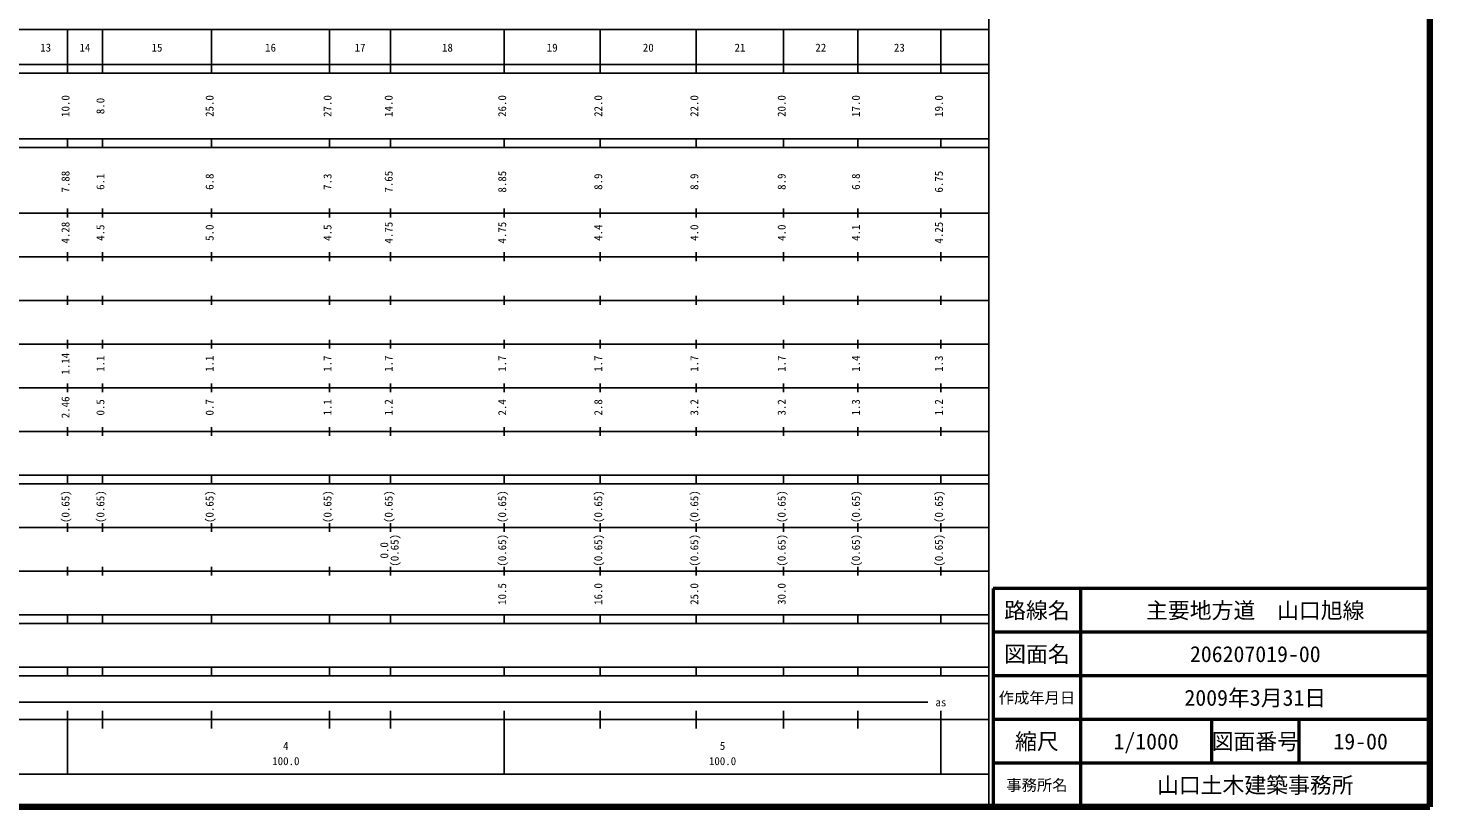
# Model space of a CAD drawing. Units: millimetres on the paper, enlarged 1000 times. Extents: x 40000 to 680000, y 20000 to 380000.
# Drawn here: x 358964 to 680000, y 20000 to 198357 of the extents above; entities that cross this region are included whole.
import ezdxf
from ezdxf.enums import TextEntityAlignment as Align

# ---------------------------------------------------------------- set-up
doc = ezdxf.new("R2010")
doc.units = ezdxf.units.MM
doc.header["$LTSCALE"] = 1000
for name, color, linetype, lineweight in [('M-TTL', 2, 'Continuous', 140), ('M-TTL-BAND', 7, 'Continuous', 25), ('M-TTL-FRAM', 2, 'Continuous', 50), ('M-TTL-LINE', 7, 'Continuous', 50)]:
    doc.layers.add(name, color=color, linetype=linetype, lineweight=lineweight)
doc.layers.add('M-TTL-TXT', color=7, linetype='Continuous')
doc.styles.add('ＭＳ ゴシック', font='')
doc.styles.get('ＭＳ ゴシック').set_extended_font_data('MS Gothic')

msp = doc.modelspace()

# ---------------------------------------------------------------- linework, layer by layer
at = {"layer": 'M-TTL'}
for p, q in [((680000, 20000), (680000, 380000)), ((40000, 20000), (680000, 20000))]:
    msp.add_line(p, q, dxfattribs=at)
at = {"layer": 'M-TTL-BAND'}
for p, q in [((579000, 20000), (579000, 370000)), ((68000, 198000), (579000, 198000)), ((368000, 188000), (368000, 198000)), ((376000, 188000), (376000, 198000)), ((401000, 188000), (401000, 198000)), ((428000, 188000), (428000, 198000)), ((442000, 188000), (442000, 198000)), ((468000, 188000), (468000, 198000)), ((490000, 188000), (490000, 198000)), ((512000, 188000), (512000, 198000)), ((532000, 188000), (532000, 198000)), ((549000, 188000), (549000, 198000)), ((568000, 188000), (568000, 198000)), ((40000, 190000), (579000, 190000)), ((40000, 188000), (579000, 188000)), ((40000, 173000), (579000, 173000)), ((40000, 171000), (579000, 171000)), ((368000, 171000), (368000, 173000)), ((376000, 171000), (376000, 173000)), ((401000, 171000), (401000, 173000)), ((428000, 171000), (428000, 173000)), ((442000, 171000), (442000, 173000)), ((468000, 171000), (468000, 173000)), ((490000, 171000), (490000, 173000)), ((512000, 171000), (512000, 173000)), ((532000, 171000), (532000, 173000)), ((549000, 171000), (549000, 173000)), ((568000, 171000), (568000, 173000)), ((40000, 156000), (579000, 156000)), ((368000, 155000), (368000, 157000)), ((376000, 155000), (376000, 157000)), ((401000, 155000), (401000, 157000)), ((428000, 155000), (428000, 157000)), ((442000, 155000), (442000, 157000)), ((468000, 155000), (468000, 157000)), ((490000, 155000), (490000, 157000)), ((512000, 155000), (512000, 157000)), ((532000, 155000), (532000, 157000)), ((549000, 155000), (549000, 157000)), ((568000, 155000), (568000, 157000)), ((46000, 146000), (579000, 146000)), ((368000, 145000), (368000, 147000)), ((376000, 145000), (376000, 147000)), ((401000, 145000), (401000, 147000)), ((428000, 145000), (428000, 147000)), ((442000, 145000), (442000, 147000)), ((468000, 145000), (468000, 147000)), ((490000, 145000), (490000, 147000)), ((512000, 145000), (512000, 147000)), ((532000, 145000), (532000, 147000)), ((549000, 145000), (549000, 147000)), ((568000, 145000), (568000, 147000)), ((52000, 136000), (579000, 136000)), ((368000, 135000), (368000, 137000)), ((376000, 135000), (376000, 137000)), ((401000, 135000), (401000, 137000)), ((428000, 135000), (428000, 137000)), ((442000, 135000), (442000, 137000)), ((468000, 135000), (468000, 137000)), ((490000, 135000), (490000, 137000)), ((512000, 135000), (512000, 137000)), ((532000, 135000), (532000, 137000)), ((549000, 135000), (549000, 137000)), ((568000, 135000), (568000, 137000)), ((46000, 126000), (579000, 126000)), ((368000, 125000), (368000, 127000)), ((376000, 125000), (376000, 127000)), ((401000, 125000), (401000, 127000)), ((428000, 125000), (428000, 127000)), ((442000, 125000), (442000, 127000)), ((468000, 125000), (468000, 127000)), ((490000, 125000), (490000, 127000)), ((512000, 125000), (512000, 127000)), ((532000, 125000), (532000, 127000)), ((549000, 125000), (549000, 127000)), ((568000, 125000), (568000, 127000)), ((52000, 116000), (579000, 116000)), ((368000, 115000), (368000, 117000)), ((376000, 115000), (376000, 117000)), ((401000, 115000), (401000, 117000)), ((428000, 115000), (428000, 117000)), ((442000, 115000), (442000, 117000)), ((468000, 115000), (468000, 117000)), ((490000, 115000), (490000, 117000)), ((512000, 115000), (512000, 117000)), ((532000, 115000), (532000, 117000)), ((549000, 115000), (549000, 117000)), ((568000, 115000), (568000, 117000)), ((46000, 106000), (579000, 106000)), ((368000, 105000), (368000, 107000)), ((376000, 105000), (376000, 107000)), ((401000, 105000), (401000, 107000)), ((428000, 105000), (428000, 107000)), ((442000, 105000), (442000, 107000)), ((468000, 105000), (468000, 107000)), ((490000, 105000), (490000, 107000)), ((512000, 105000), (512000, 107000)), ((532000, 105000), (532000, 107000)), ((549000, 105000), (549000, 107000)), ((568000, 105000), (568000, 107000)), ((40000, 96000), (579000, 96000)), ((40000, 94000), (579000, 94000)), ((368000, 94000), (368000, 96000)), ((376000, 94000), (376000, 96000)), ((401000, 94000), (401000, 96000)), ((428000, 94000), (428000, 96000)), ((442000, 94000), (442000, 96000)), ((468000, 94000), (468000, 96000)), ((490000, 94000), (490000, 96000)), ((512000, 94000), (512000, 96000)), ((532000, 94000), (532000, 96000)), ((549000, 94000), (549000, 96000)), ((568000, 94000), (568000, 96000)), ((49000, 84000), (579000, 84000)), ((368000, 83000), (368000, 85000)), ((376000, 83000), (376000, 85000)), ((401000, 83000), (401000, 85000)), ((428000, 83000), (428000, 85000)), ((442000, 83000), (442000, 85000)), ((468000, 83000), (468000, 85000)), ((490000, 83000), (490000, 85000)), ((512000, 83000), (512000, 85000)), ((532000, 83000), (532000, 85000)), ((549000, 83000), (549000, 85000)), ((568000, 83000), (568000, 85000)), ((40000, 74000), (579000, 74000)), ((368000, 73000), (368000, 75000)), ((376000, 73000), (376000, 75000)), ((401000, 73000), (401000, 75000)), ((428000, 73000), (428000, 75000)), ((442000, 73000), (442000, 75000)), ((468000, 73000), (468000, 75000)), ((490000, 73000), (490000, 75000)), ((512000, 73000), (512000, 75000)), ((532000, 73000), (532000, 75000)), ((549000, 73000), (549000, 75000)), ((568000, 73000), (568000, 75000)), ((40000, 64000), (579000, 64000)), ((40000, 62000), (579000, 62000)), ((368000, 62000), (368000, 64000)), ((376000, 62000), (376000, 64000)), ((401000, 62000), (401000, 64000)), ((428000, 62000), (428000, 64000)), ((442000, 62000), (442000, 64000)), ((468000, 62000), (468000, 64000)), ((490000, 62000), (490000, 64000)), ((512000, 62000), (512000, 64000)), ((532000, 62000), (532000, 64000)), ((549000, 62000), (549000, 64000)), ((568000, 62000), (568000, 64000)), ((40000, 52000), (579000, 52000)), ((368000, 50000), (368000, 52000)), ((376000, 50000), (376000, 52000)), ((401000, 50000), (401000, 52000)), ((428000, 50000), (428000, 52000)), ((442000, 50000), (442000, 52000)), ((468000, 50000), (468000, 52000)), ((490000, 50000), (490000, 52000)), ((512000, 50000), (512000, 52000)), ((532000, 50000), (532000, 52000)), ((549000, 50000), (549000, 52000)), ((568000, 50000), (568000, 52000)), ((40000, 50000), (579000, 50000)), ((71000, 44000), (565000, 44000)), ((368000, 27500), (368000, 42000)), ((376000, 38000), (376000, 42000)), ((401000, 38000), (401000, 42000)), ((428000, 38000), (428000, 42000)), ((442000, 38000), (442000, 42000)), ((468000, 27500), (468000, 42000)), ((490000, 38000), (490000, 42000)), ((512000, 38000), (512000, 42000)), ((532000, 38000), (532000, 42000)), ((549000, 38000), (549000, 42000)), ((568000, 27500), (568000, 42000)), ((40000, 40000), (579000, 40000)), ((68000, 27500), (579000, 27500))]:
    msp.add_line(p, q, dxfattribs=at)
at = {"layer": 'M-TTL-FRAM'}
for p, q in [((680000, 70000), (580000, 70000)), ((580000, 70000), (580000, 20000))]:
    msp.add_line(p, q, dxfattribs=at)
at = {"layer": 'M-TTL-LINE'}
for p, q in [((600000, 70000), (600000, 20000)), ((680000, 60000), (580000, 60000)), ((680000, 50000), (580000, 50000)), ((680000, 40000), (580000, 40000)), ((630000, 40000), (630000, 30000)), ((650000, 40000), (650000, 30000)), ((680000, 30000), (580000, 30000))]:
    msp.add_line(p, q, dxfattribs=at)

# ---------------------------------------------------------------- texts
at = {"layer": 'M-TTL-BAND', "style": 'ＭＳ ゴシック'}
for s, p in [('13', (363000, 192405)), ('14', (372000, 192405)), ('15', (388500, 192405)), ('16', (414500, 192405)), ('17', (435000, 192405)), ('18', (455000, 192405)), ('19', (479000, 192405)), ('20', (501000, 192405)), ('21', (522000, 192405)), ('22', (540500, 192405)), ('23', (558500, 192405)), ('as', (568000, 42500)), ('4', (418000, 32523)), ('5', (518000, 32523)), ('100.0', (418000, 29033)), ('100.0', (518000, 29033))]:
    msp.add_text(s, height=1833, dxfattribs=at).set_placement(p, align=Align.BOTTOM_CENTER)
for s, p in [('10.0', (369000, 180500)), ('8.0', (377000, 180500)), ('25.0', (402000, 180500)), ('27.0', (429000, 180500)), ('14.0', (443000, 180500)), ('26.0', (469000, 180500)), ('22.0', (491000, 180500)), ('22.0', (513000, 180500)), ('20.0', (533000, 180500)), ('17.0', (550000, 180500)), ('19.0', (569000, 180500)), ('7.88', (369000, 163174)), ('6.1', (377000, 163174)), ('6.8', (402000, 163174)), ('7.3', (429000, 163174)), ('7.65', (443000, 163174)), ('8.85', (469000, 163174)), ('8.9', (491000, 163174)), ('8.9', (513000, 163174)), ('8.9', (533000, 163174)), ('6.8', (550000, 163174)), ('6.75', (569000, 163174)), ('4.28', (369000, 151500)), ('4.5', (377000, 151500)), ('5.0', (402000, 151500)), ('4.5', (429000, 151500)), ('4.75', (443000, 151500)), ('4.75', (469000, 151500)), ('4.4', (491000, 151500)), ('4.0', (513000, 151500)), ('4.0', (533000, 151500)), ('4.1', (550000, 151500)), ('4.25', (569000, 151500)), ('1.14', (369000, 121500)), ('1.1', (377000, 121500)), ('1.1', (402000, 121500)), ('1.7', (429000, 121500)), ('1.7', (443000, 121500)), ('1.7', (469000, 121500)), ('1.7', (491000, 121500)), ('1.7', (513000, 121500)), ('1.7', (533000, 121500)), ('1.4', (550000, 121500)), ('1.3', (569000, 121500)), ('2.46', (369000, 111500)), ('0.5', (377000, 111500)), ('0.7', (402000, 111500)), ('1.1', (429000, 111500)), ('1.2', (443000, 111500)), ('2.4', (469000, 111500)), ('2.8', (491000, 111500)), ('3.2', (513000, 111500)), ('3.2', (533000, 111500)), ('1.3', (550000, 111500)), ('1.2', (569000, 111500)), ('(0.65)', (369000, 88764)), ('(0.65)', (377000, 88764)), ('(0.65)', (402000, 88764)), ('(0.65)', (429000, 88764)), ('(0.65)', (443000, 88764)), ('(0.65)', (469000, 88764)), ('(0.65)', (491000, 88764)), ('(0.65)', (513000, 88764)), ('(0.65)', (533000, 88764)), ('(0.65)', (550000, 88764)), ('(0.65)', (569000, 88764)), ('0.0', (442000, 78764)), ('(0.65)', (444370, 78764)), ('(0.65)', (469000, 78764)), ('(0.65)', (491000, 78764)), ('(0.65)', (513000, 78764)), ('(0.65)', (533000, 78764)), ('(0.65)', (550000, 78764)), ('(0.65)', (569000, 78764)), ('10.5', (469000, 68764)), ('16.0', (491000, 68764)), ('25.0', (513000, 68764)), ('30.0', (533000, 68764))]:
    msp.add_text(s, height=1833, rotation=90, dxfattribs=at).set_placement(p, align=Align.BOTTOM_CENTER)
at = {"layer": 'M-TTL-TXT', "style": 'ＭＳ ゴシック'}
for s, height, p in [('路線名', 3666, (590000, 65000)), ('路線名', 3666, (590000, 65000)), ('主要地方道\u3000山口旭線', 3666, (640000, 65000)), ('図面名', 3666, (590000, 55000)), ('図面名', 3666, (590000, 55000)), ('206207019-00', 3666, (640000, 55000)), ('作成年月日', 2566, (590000, 45000)), ('作成年月日', 2566, (590000, 45000)), ('2009年3月31日', 3666, (640000, 45000)), ('縮尺', 3666, (590000, 35000)), ('縮尺', 3666, (590000, 35000)), ('1/1000', 3666, (615000, 35000)), ('図面番号', 3666, (640000, 35000)), ('図面番号', 3666, (640000, 35000)), ('19-00', 3666, (664125, 35000)), ('事務所名', 2566, (590000, 25000)), ('事務所名', 2566, (590000, 25000)), ('山口土木建築事務所', 3666, (640000, 25000))]:
    msp.add_text(s, height=height, dxfattribs=at).set_placement(p, align=Align.MIDDLE_CENTER)

doc.saveas('drawing.dxf')
